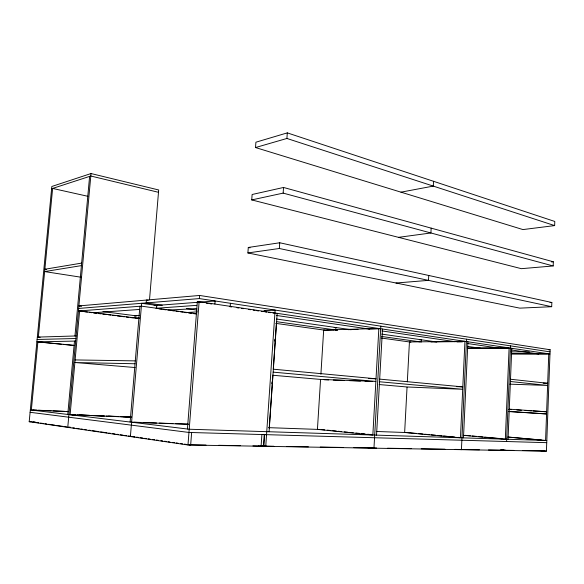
<?xml version="1.0" encoding="UTF-8"?>
<svg xmlns="http://www.w3.org/2000/svg" width="584" height="584" viewBox="0 0 584 584"><rect width="100%" height="100%" fill="white"/><g stroke="black" fill="none" stroke-linecap="round" stroke-linejoin="round"><path stroke-width="0.88" d="M262.106 445.84L265.749 446.329L546.427 451.125L550.121 349.743L199.597 295.46L78.891 305.906L81.585 306.257M551.69 306.709L551.844 302.497L279.743 242.762L248.288 247.463L247.893 252.945L519.782 308.14L551.69 306.709L279.349 248.492L247.893 252.945M553.179 265.961L553.333 261.785L283.539 187.464L252.12 194.501L251.733 199.918L521.366 268.676L553.179 265.961L283.152 193.114L251.733 199.918M554.647 225.592L554.8 221.46L287.291 132.875L255.909 142.204L255.522 147.548L522.943 229.578L554.647 225.592L286.912 138.459L255.522 147.548M506.598 441.519L510.526 345.867M508.043 439.27L511.766 348.305M466.528 339.18L461.426 449.673L459.513 449.468M463.484 437.869L467.908 341.764M428.744 275.473L428.488 280.371L395.996 283.014M431.16 228.132L430.912 232.972L398.5 237.345M433.547 181.31L433.299 186.099L400.974 192.165M407.041 387.214L404.646 432.481L460.455 437.774L464.93 341.319L409.435 341.947L407.325 381.783M421.29 342.041L421.407 339.786L419.684 339.815M380.826 326.157L373.957 448.176L369.358 447.636M376.541 435.131L382.491 329.033M320.55 379.709L317.426 429.386L372.84 435.014L378.855 328.493L323.675 330.033L320.893 374.293M335.734 330.004L335.888 327.529L334.179 327.587M261.895 434.54L261.084 446.249L258.383 445.884M149.504 299.913L158.687 189.975L91.024 173.543L51.823 186.478L29.2 421.699L187.982 444.993L263.421 446.286L264.224 434.606M264.698 434.452L263.895 446.081L273.896 446.256M265.749 446.329L275.115 310.089L263.968 310.732L265.771 311.002M279.349 248.492L279.743 242.762M283.152 193.114L283.539 187.464M286.912 138.459L287.291 132.875M271.823 383.724L271.947 381.914M274.743 341.085L274.867 339.275M269.224 428.196L272.83 375.6M273.261 369.256L276.429 323.003M269.071 431.751L277.174 313.338M230.206 306.337L230.432 303.3M214.883 304.052L215.116 300.972L154.074 305.629M187.428 429.021L197.334 301.84L199.115 301.702L549.967 353.999M187.982 444.993L199.115 301.702M78.657 308.447L199.356 298.577L199.597 295.46M191.632 432.532L190.661 445.044L188.858 444.782L206.021 445.081M156.541 308.228L156.775 305.425L141.627 303.3L130.385 436.547L134.765 436.649M130.123 422.042L139.912 306.257M67.759 414.45L74.489 341.092M74.956 335.983L89.615 176.397M91.024 173.543L67.759 427.357L70.168 427.43L68.372 427.167M51.604 188.763L90.797 176.01L158.49 192.304M81.65 263.107L44.866 269.246L46.654 269.523M81.417 265.618L44.639 271.582L81.322 277.261M551.515 261.953L553.333 261.785M78.424 310.995L141.394 306.147L196.494 313.732M93.623 312.739L139.459 309.454M155.957 308.272L196.75 305.352M196.837 308.556L167.885 310.104M139.583 315.426L135.057 315.703L134.846 318.127L139.372 317.871M184.843 312.644L197.516 311.863M273.064 313.097L274.911 313.002M550.019 302.585L551.844 302.497M37.34 337.107L76.139 335.946M326.332 330.259L334.026 330.048M335.435 330.011L337.245 329.96M348.101 329.661L358.058 329.383M368.913 329.091L378.914 328.814M37.106 339.472L75.898 338.508M36.88 341.844L75.665 341.071M430.948 341.932L462.9 341.582M456.995 341.881L462.455 341.822M467.448 348.064L509.102 347.903L505.335 439.19L463.214 435.321M467.894 348.261L508.686 348.108M500.006 348.341L508.146 348.312M548.31 349.743L550.121 349.743M511.124 351.86L529.228 351.86M511.35 353.736L548.763 353.816L545.587 440.453L507.664 437.066M511.657 353.904L547.369 353.992M75.117 359.926L135.298 360.883M218.65 445.3L240.294 445.672M252.923 445.891L259.23 446.001M286.62 446.475L308.432 446.855M320.244 447.059L342.969 447.446M353.875 447.636L376.607 448.03M387.535 448.22L411.224 448.629M421.246 448.804L444.935 449.213M454.958 449.388L479.413 449.811M488.465 449.965L513.796 450.403M522.841 450.563L544.551 450.936M135.05 363.759L74.883 362.503L135.16 367.54M546.734 442.665L188.953 432.452L30.105 412.304M69 427.254L70.803 427.313M543.186 383.155L547.683 383.301L510.504 379.25M546.814 440.497L189.209 429.233L30.339 409.895M368.767 378.541L376.016 378.782L273.349 369.197M29.2 421.699L31.507 421.772M33.419 421.955L35.237 422.013M509.825 384.162L547.602 385.447L510.409 381.505M268.552 427.656L319.258 429.452M322.879 429.583L321.069 429.517L324.668 429.882M376.293 431.474L409.764 432.664M324.2 379.739L328.734 379.907M333.274 380.075L344.159 380.469M349.597 380.666L360.489 381.067M365.022 381.228L372.278 381.491M133.765 422.174L140.138 422.407M143.781 422.539L156.527 422.999M159.257 423.093L172.908 423.59M175.638 423.685L188.384 424.145M131.597 422.225L188.099 424.254M456.535 386.637L462.813 386.885L379.688 379.118M71.379 414.596L75.007 414.742M79.534 414.925L89.505 415.326M94.039 415.516L104.003 415.918M108.536 416.1L118.501 416.501M123.034 416.684L131.188 417.02M71.65 414.698L75.278 414.844M77.088 414.925L89.79 415.436M91.608 415.509L104.31 416.02M106.127 416.093L118.829 416.604M120.64 416.684L131.531 417.122M130.962 417.188L70.102 414.735L79.606 310.9L139.182 318.448M33.047 410.012L36.668 410.165M38.478 410.245L51.144 410.786M52.954 410.866L64.722 411.37M66.525 411.443L68.335 411.523M68.481 411.603L31.339 410.012L37.894 341.83L74.153 345.37M508.788 409.494L511.489 409.654M516.898 409.983L521.403 410.26M525.009 410.472L531.316 410.859M533.119 410.968L546.639 411.786L509.277 409.158M508.7 411.574L546.558 413.946L509.182 411.428M272.399 375.22L320.565 379.425L375.87 381.425L273.151 372.139M379.133 384.542L407.055 386.98L462.703 389.28L379.534 381.761M508.89 437.109L541.397 440.007M465.046 435.328L470.419 435.825M472.215 435.985L476.69 436.401M478.486 436.562L482.961 436.971M484.756 437.139L501.773 438.701M407.683 432.591L416.684 433.445M418.487 433.613L422.984 434.036M424.787 434.211L429.284 434.635M431.087 434.803L435.584 435.233M437.379 435.401L441.884 435.825M443.679 436L447.286 436.336M449.081 436.511L454.483 437.022M458.082 437.358L459.885 437.533M38.69 342.027L61.327 344.231M63.138 344.407L74.007 345.472M540.923 450.578L546.427 451.125M539.696 450.556L543.324 450.914M40.157 337.26L38.347 337.07L52.626 188.435L87.855 196.297M327.347 430.152L330.931 430.517M332.719 430.693L336.296 431.058M338.085 431.24L341.662 431.598M344.341 431.875L347.925 432.233M349.714 432.416L353.291 432.781M355.97 433.051L359.547 433.416M361.335 433.591L364.912 433.956M367.599 434.226L371.176 434.591M502.999 449.987L505.693 450.264M501.641 449.965L504.335 450.242M500.284 449.943L502.977 450.22M263.829 434.357L266.552 434.671M371.212 447.673L373.899 447.986M367.504 447.607L370.19 447.921M79.314 311.104L82.928 311.564M84.68 311.783L87.439 312.133M89.148 312.345L91.951 312.703M93.754 312.929L96.455 313.272M98.258 313.498L100.966 313.842M102.769 314.068L106.376 314.528M108.179 314.754L110.88 315.097M112.683 315.323L115.391 315.667M117.194 315.893L124.407 316.805M126.21 317.039L128.918 317.375M130.721 317.608L133.422 317.952M136.583 318.346L138.313 318.565M102.945 311.571L136.787 315.922M264.421 445.884L266.209 446.118M260.719 445.928L263.421 446.286M158.863 308.863L161.571 309.235M162.848 309.411L166.082 309.856M172.397 310.724L174.207 310.973M176.01 311.221L178.719 311.586M180.522 311.834L183.23 312.206M185.033 312.455L186.836 312.703M188.639 312.951L191.348 313.323M193.151 313.572L195.859 313.944M275.772 323.375L325.478 330.281M381.25 338.026L410.932 342.151M162.286 305.198L146.183 302.928L146.423 300.059L148.234 300.322M186.449 308.608L197.188 310.119M276.371 321.645L337.537 330.252M381.666 336.464L420.392 341.91M155.278 305.534L157.016 305.775M276.553 319.025L351.188 329.726M381.797 334.114L436.759 341.99M467.434 346.385L480.741 348.29M32.405 421.904L35.106 422.298M36.901 422.56L38.697 422.823M40.5 423.086L43.194 423.48M44.997 423.743L46.793 424.006M48.589 424.269L54.889 425.189M56.684 425.451L62.977 426.378M64.773 426.641L66.576 426.904M72.861 427.816L74.657 428.079M76.453 428.342L79.139 428.736M80.935 428.999L82.731 429.262M84.519 429.525L86.315 429.787M89.009 430.182L90.797 430.444M92.593 430.707L98.871 431.62M100.667 431.883L106.945 432.802M108.741 433.065L110.537 433.328M112.325 433.591L115.019 433.985M116.815 434.248L118.603 434.511M120.399 434.773L123.093 435.16M124.881 435.423L126.677 435.686M128.473 435.949L130.268 436.211M132.955 436.606L134.758 436.869M136.561 437.131L138.364 437.394M140.167 437.657L142.876 438.058M144.679 438.321L146.482 438.584M148.285 438.847L150.088 439.11M152.796 439.504L154.599 439.767M156.403 440.037L158.206 440.299M160.907 440.694L162.71 440.956M164.513 441.219L166.316 441.482M168.119 441.745L169.929 442.008M172.63 442.409L174.433 442.672M176.237 442.935L178.04 443.198M180.748 443.592L182.551 443.855M184.354 444.117L186.157 444.38M276.385 315.448L369.227 329.077M381.856 330.938L454.965 341.669M467.565 343.523L499.064 348.144M511.679 349.998L538.718 353.97M197.334 301.84L200.042 302.242M206.349 303.176L208.152 303.446M209.955 303.716L211.758 303.987M229.789 306.666L231.593 306.936M237.002 307.739L238.805 308.002M241.513 308.41L243.316 308.673M248.726 309.476L250.529 309.746M253.23 310.148L255.033 310.418M256.836 310.688L258.639 310.951M261.347 311.352L263.15 311.622M264.953 311.892L266.757 312.163M268.56 312.425L270.363 312.695M199.356 298.577L550.04 351.867M248.288 247.463L250.069 247.835"/></g></svg>
